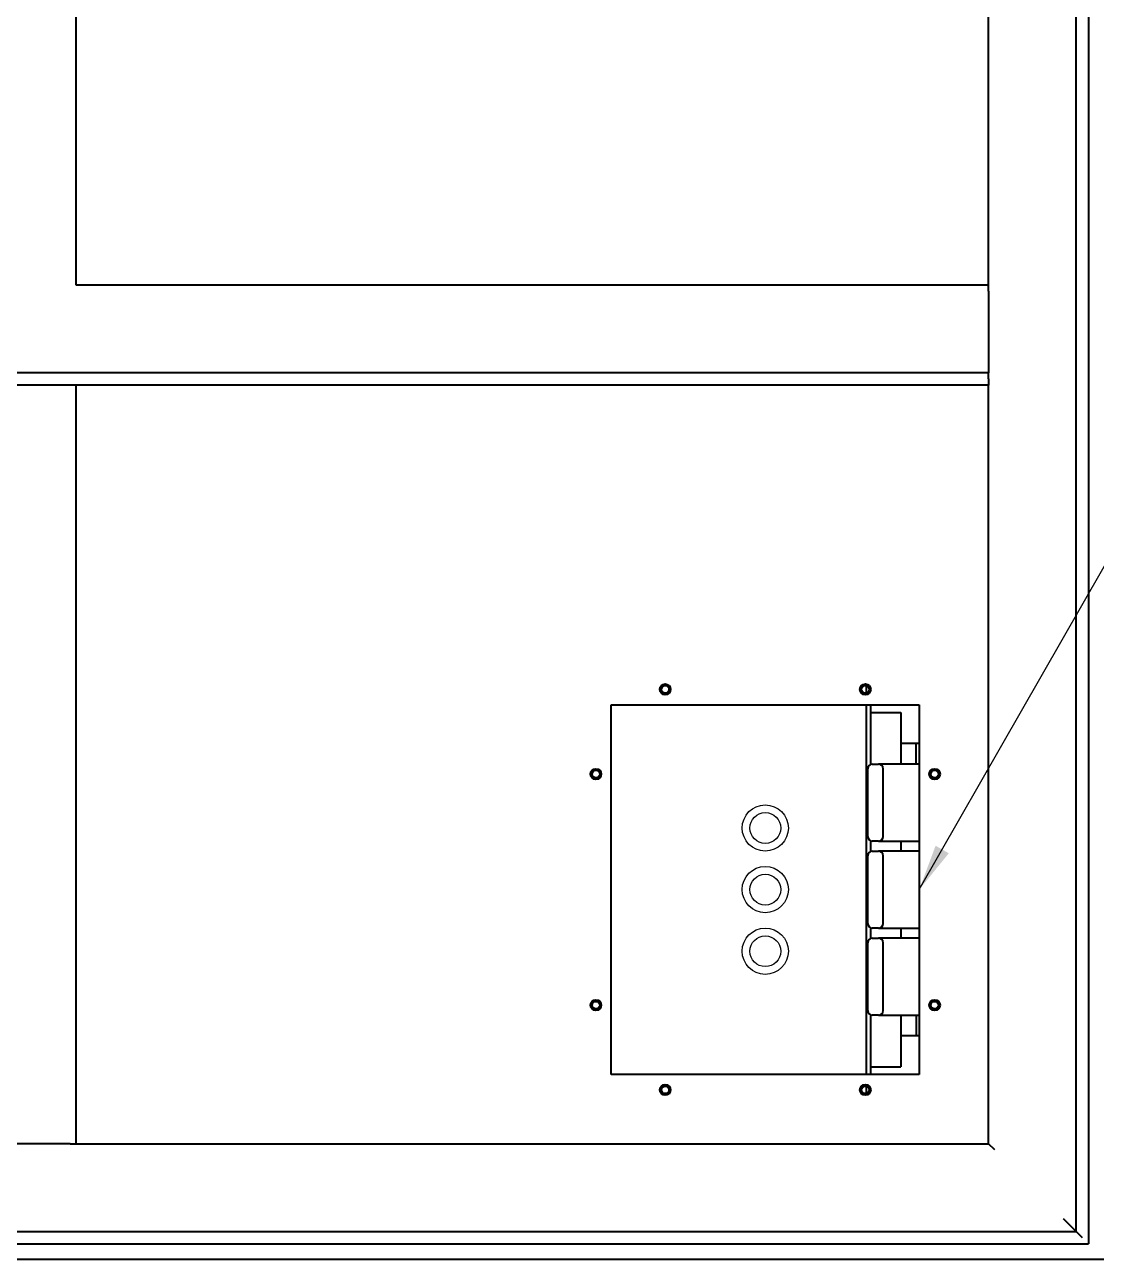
# Model space of a CAD drawing. Header units: millimetres. Extents: x 4969 to 37601, y -771 to 6478.
# Drawn here: x 19679 to 20375, y 4913 to 5714 of the extents above; entities that cross this region are included whole.
import ezdxf

# ---------------------------------------------------------------- set-up
doc = ezdxf.new("R2010")
doc.units = ezdxf.units.MM
doc.header["$LTSCALE"] = 7
doc.header["$MEASUREMENT"] = 0
doc.layers.get('0').update_dxf_attribs({"linetype": 'CONTINUOUS'})
doc.layers.add('가시적인 것(ISO)', color=3, linetype='CONTINUOUS', lineweight=40)
doc.layers.add('가시적인 좁은 것(ISO)', color=3, linetype='CONTINUOUS', lineweight=35)
doc.styles.get("Standard").update_dxf_attribs({"font": 'ISOCP'})
doc.dimstyles.new('PS-15', dxfattribs={"dimscale": 15, "dimtxt": 3, "dimasz": 2, "dimexe": 2, "dimexo": 2.5, "dimgap": 1.5, "dimtad": 1, "dimtoh": 1, "dimrnd": 0.05, "dimzin": 12, "dimdsep": 46, "dimtxsty": 'Standard', "dimcen": 0, "dimclrt": 2, "dimazin": 3, "dimtfac": 1, "dimtofl": 0, "dimtmove": 0, "dimatfit": 3, "dimfxl": 0, "dimtolj": 1, "dimtzin": 0, "dimarcsym": 0})

msp = doc.modelspace()

# ---------------------------------------------------------------- linework, layer by layer
at = {"color": 5}
for radius in [15, 10]:
    msp.add_circle((20159.629, 5192.706), radius, dxfattribs=at)
at = {"color": 1}
for radius in [15, 10]:
    msp.add_circle((20159.629, 5152.706), radius, dxfattribs=at)
at = {"color": 2}
for radius in [15, 10]:
    msp.add_circle((20159.629, 5112.706), radius, dxfattribs=at)
at = {"layer": '가시적인 것(ISO)'}
for p, q in [((20369.629, 6102.706), (20369.629, 4922.706)), ((20361.629, 4930.706), (20361.629, 6094.706)), ((19712.129, 5545.206), (19712.129, 6037.706)), ((20304.629, 5545.206), (20304.629, 6037.706)), ((20304.629, 5545.206), (19712.129, 5545.206)), ((20304.629, 5541.206), (20304.629, 5545.206)), ((20304.629, 5541.206), (20304.629, 5496.706)), ((20304.629, 5496.706), (20304.629, 5488.206)), ((20304.629, 5488.206), (19655.129, 5488.206)), ((20304.629, 5484.206), (20304.629, 5488.206)), ((20304.629, 5484.206), (20304.629, 5480.206)), ((20304.629, 5480.206), (19054.629, 5480.206)), ((19712.129, 4987.706), (19712.129, 5480.206)), ((20304.629, 4987.706), (20304.629, 5480.206)), ((20225.129, 5285.113), (20225.129, 5280.298)), ((20059.629, 5032.706), (20059.629, 5272.706)), ((20059.629, 5272.706), (20259.629, 5272.706)), ((20225.129, 5272.706), (20225.129, 5032.706)), ((20228.129, 5234.034), (20228.129, 5272.706)), ((20228.129, 5267.706), (20247.629, 5267.706)), ((20247.629, 5267.706), (20247.629, 5234.206)), ((20259.629, 5272.706), (20259.629, 5032.706)), ((20247.629, 5247.706), (20257.629, 5247.706)), ((20257.629, 5234.206), (20257.629, 5247.706)), ((20257.629, 5247.706), (20259.629, 5247.706)), ((20229.129, 5234.206), (20233.129, 5234.206)), ((20246.129, 5234.206), (20233.129, 5234.206)), ((20259.629, 5234.206), (20246.129, 5234.206)), ((20226.129, 5187.206), (20226.129, 5231.206)), ((20236.129, 5187.206), (20236.129, 5231.206)), ((20228.129, 5177.534), (20228.129, 5184.377)), ((20233.129, 5184.206), (20229.129, 5184.206)), ((20229.129, 5177.706), (20233.129, 5177.706)), ((20233.129, 5184.206), (20246.129, 5184.206)), ((20246.129, 5177.706), (20233.129, 5177.706)), ((20246.129, 5184.206), (20259.629, 5184.206)), ((20259.629, 5177.706), (20246.129, 5177.706)), ((20247.629, 5184.206), (20247.629, 5177.706)), ((20226.129, 5130.706), (20226.129, 5174.706)), ((20236.129, 5130.706), (20236.129, 5174.706)), ((20228.129, 5121.034), (20228.129, 5127.877)), ((20233.129, 5127.706), (20229.129, 5127.706)), ((20233.129, 5127.706), (20246.129, 5127.706)), ((20246.129, 5127.706), (20259.629, 5127.706)), ((20247.629, 5127.706), (20247.629, 5121.206)), ((20226.129, 5074.206), (20226.129, 5118.206)), ((20229.129, 5121.206), (20233.129, 5121.206)), ((20246.129, 5121.206), (20233.129, 5121.206)), ((20236.129, 5074.206), (20236.129, 5118.206)), ((20259.629, 5121.206), (20246.129, 5121.206)), ((20228.129, 5032.706), (20228.129, 5071.377)), ((20233.129, 5071.206), (20229.129, 5071.206)), ((20233.129, 5071.206), (20246.129, 5071.206)), ((20246.129, 5071.206), (20259.629, 5071.206)), ((20247.629, 5071.206), (20247.629, 5037.706)), ((20257.629, 5071.206), (20257.629, 5057.706)), ((20257.629, 5057.706), (20247.629, 5057.706)), ((20259.629, 5057.706), (20257.629, 5057.706)), ((20228.129, 5037.706), (20247.629, 5037.706)), ((20259.629, 5032.706), (20059.629, 5032.706)), ((20225.129, 5025.113), (20225.129, 5020.298)), ((19708.129, 4987.706), (19663.629, 4987.706)), ((19708.129, 4987.706), (19712.129, 4987.706)), ((19712.129, 4987.706), (20304.629, 4987.706)), ((20308.629, 4983.706), (20304.629, 4987.706)), ((20353.129, 4939.206), (20361.629, 4930.706)), ((18997.629, 4930.706), (20361.629, 4930.706)), ((20365.629, 4926.706), (20361.629, 4930.706)), ((18989.629, 4922.706), (20369.629, 4922.706)), ((18979.629, 4912.706), (20379.629, 4912.706))]:
    msp.add_line(p, q, dxfattribs=at)
for centre, radius in [((20094.629, 5282.706), 3.5), ((20094.629, 5282.706), 2.458), ((20224.629, 5282.706), 3.5), ((20224.629, 5282.706), 2.458), ((20049.629, 5227.706), 3.5), ((20049.629, 5227.706), 2.458), ((20269.629, 5227.706), 3.5), ((20269.629, 5227.706), 2.458), ((20049.629, 5077.706), 3.5), ((20049.629, 5077.706), 2.458), ((20269.629, 5077.706), 3.5), ((20269.629, 5077.706), 2.458), ((20094.629, 5022.706), 3.5), ((20224.629, 5022.706), 3.5), ((20094.629, 5022.706), 2.458), ((20224.629, 5022.706), 2.458)]:
    msp.add_circle(centre, radius, dxfattribs=at)
for centre, start, end in [((20229.129, 5231.206), 90, 180), ((20233.129, 5231.206), 0, 90), ((20229.129, 5187.206), 180, 270), ((20233.129, 5187.206), 270, 0), ((20229.129, 5174.706), 90, 180), ((20233.129, 5174.706), 0, 90), ((20229.129, 5130.706), 180, 270), ((20233.129, 5130.706), 270, 0), ((20229.129, 5118.206), 90, 180), ((20233.129, 5118.206), 0, 90), ((20229.129, 5074.206), 180, 270), ((20233.129, 5074.206), 270, 0)]:
    msp.add_arc(centre, 3, start, end, dxfattribs=at)
at = {"layer": '가시적인 좁은 것(ISO)'}
for centre in [(20094.629, 5282.706), (20224.629, 5282.706), (20049.629, 5227.706), (20269.629, 5227.706), (20049.629, 5077.706), (20269.629, 5077.706), (20094.629, 5022.706), (20224.629, 5022.706)]:
    msp.add_arc(centre, 3, 350, 260, dxfattribs=at)

# ---------------------------------------------------------------- leaders
at = {"annotation_type": 0, "has_hookline": 1, "hookline_direction": 0, "text_width": 288}
msp.add_leader([(20259.629, 5152.706), (20439.333, 5466.715), (20469.333, 5466.715)], dimstyle='PS-15', override={"dimgap": 1.5, "dimtad": 1}, dxfattribs=at)

doc.saveas('drawing.dxf')
